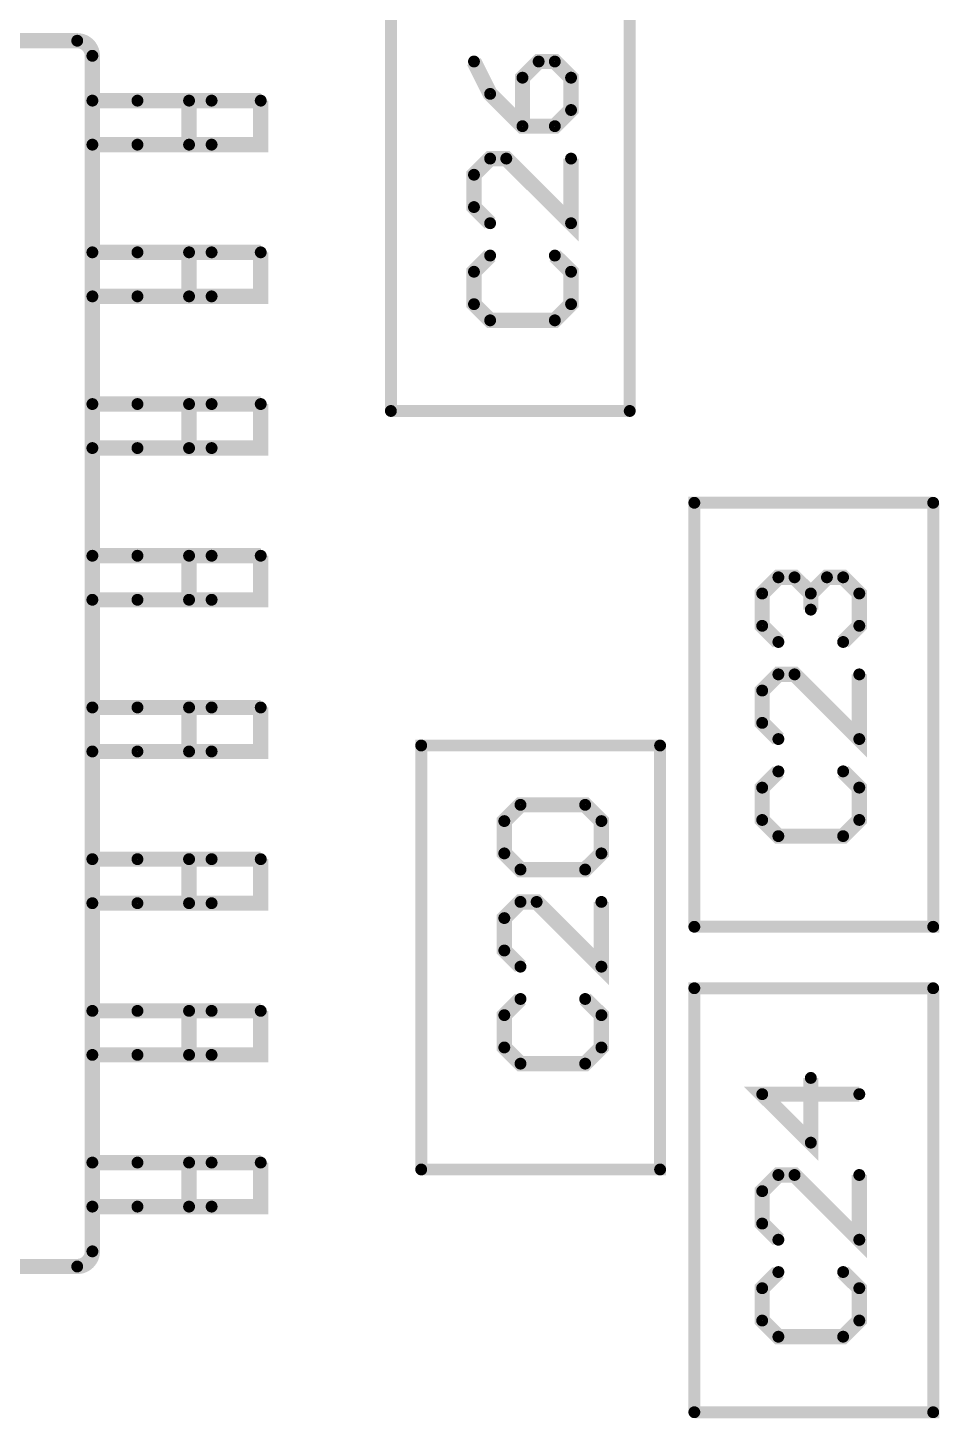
# Model space of a CAD drawing. Extents: x -4.2 to 14.8, y -3.5 to 8.8.
# Drawn here: x 0.007946 to 0.0082463, y 0.0013782 to 0.0018364 of the extents above; entities that cross this region are included whole.
import ezdxf

# ---------------------------------------------------------------- set-up
doc = ezdxf.new("R2010")
doc.units = 0
doc.layers.add('2D_LINE_00', color=1, linetype='CONTINUOUS')

# ---------------------------------------------------------------- blocks, each defined once
blk = doc.blocks.new('SMOOTH_0$000003937')
at = {"const_width": 0.00000197}
blk.add_lwpolyline([(-0.00000097, 0, 1), (0.00000097, 0, 1)], format="xyb", close=True, dxfattribs=at)
blk = doc.blocks.new('DRAWING_1030')
at = {"layer": '2D_LINE_00', "const_width": 0.00000394}
blk.add_lwpolyline([(0, 0), (0.00007871, 0), (0.00007871, 0.00013974)], dxfattribs=at)
at = {"layer": '2D_LINE_00'}
for p in [(0.00007871, 0.00013974), (0, 0), (0.00007871, 0)]:
    blk.add_blockref('SMOOTH_0$000003937', p, dxfattribs=at)
blk = doc.blocks.new('DRAWING_1031')
at = {"layer": '2D_LINE_00', "const_width": 0.00000394}
blk.add_lwpolyline([(0, 0), (0, 0.00013974), (0.00007871, 0.00013974)], dxfattribs=at)
at = {"layer": '2D_LINE_00'}
for p in [(0, 0.00013974), (0.00007871, 0.00013974), (0, 0)]:
    blk.add_blockref('SMOOTH_0$000003937', p, dxfattribs=at)
blk = doc.blocks.new('DRAWING_1037')
at = {"layer": '2D_LINE_00', "const_width": 0.00000394}
blk.add_lwpolyline([(0, 0), (0, 0.00013974)], dxfattribs=at)
at = {"layer": '2D_LINE_00'}
for p in [(0, 0.00013974), (0, 0)]:
    blk.add_blockref('SMOOTH_0$000003937', p, dxfattribs=at)
blk = doc.blocks.new('DRAWING_1038')
at = {"layer": '2D_LINE_00', "const_width": 0.00000394}
blk.add_lwpolyline([(0, 0), (0, 0.00013974)], dxfattribs=at)
at = {"layer": '2D_LINE_00'}
for p in [(0, 0.00013974), (0, 0)]:
    blk.add_blockref('SMOOTH_0$000003937', p, dxfattribs=at)
blk = doc.blocks.new('DRAWING_1039')
at = {"layer": '2D_LINE_00', "const_width": 0.00000394}
blk.add_lwpolyline([(0, 0), (0.00007871, 0)], dxfattribs=at)
at = {"layer": '2D_LINE_00'}
for p in [(0, 0), (0.00007871, 0)]:
    blk.add_blockref('SMOOTH_0$000003937', p, dxfattribs=at)
blk = doc.blocks.new('DRAWING_1044')
at = {"layer": '2D_LINE_00', "const_width": 0.00000394}
blk.add_lwpolyline([(0, 0), (0.00007871, 0), (0.00007871, 0.00013974)], dxfattribs=at)
at = {"layer": '2D_LINE_00'}
for p in [(0.00007871, 0.00013974), (0, 0), (0.00007871, 0)]:
    blk.add_blockref('SMOOTH_0$000003937', p, dxfattribs=at)
blk = doc.blocks.new('DRAWING_1045')
at = {"layer": '2D_LINE_00', "const_width": 0.00000394}
blk.add_lwpolyline([(0, 0), (0, 0.00013974), (0.00007871, 0.00013974)], dxfattribs=at)
at = {"layer": '2D_LINE_00'}
for p in [(0, 0.00013974), (0.00007871, 0.00013974), (0, 0)]:
    blk.add_blockref('SMOOTH_0$000003937', p, dxfattribs=at)
blk = doc.blocks.new('DRAWING_1046')
at = {"layer": '2D_LINE_00', "const_width": 0.00000394}
blk.add_lwpolyline([(0, 0), (0.00007871, 0), (0.00007871, 0.00013974)], dxfattribs=at)
at = {"layer": '2D_LINE_00'}
for p in [(0.00007871, 0.00013974), (0, 0), (0.00007871, 0)]:
    blk.add_blockref('SMOOTH_0$000003937', p, dxfattribs=at)
blk = doc.blocks.new('DRAWING_1047')
at = {"layer": '2D_LINE_00', "const_width": 0.00000394}
blk.add_lwpolyline([(0, 0), (0, 0.00013974), (0.00007871, 0.00013974)], dxfattribs=at)
at = {"layer": '2D_LINE_00'}
for p in [(0, 0.00013974), (0.00007871, 0.00013974), (0, 0)]:
    blk.add_blockref('SMOOTH_0$000003937', p, dxfattribs=at)
blk = doc.blocks.new('DRAWING_1459')
at = {"layer": '2D_LINE_00', "const_width": 0.00000501}
blk.add_lwpolyline([(0, 0, 0.41166), (0.00000499, 0.00000499)], format="xyb", dxfattribs=at)
at = {"layer": '2D_LINE_00'}
for p in [(0.00000499, 0.00000499), (0, 0)]:
    blk.add_blockref('SMOOTH_0$000003937', p, dxfattribs=at)
blk = doc.blocks.new('DRAWING_1464')
at = {"layer": '2D_LINE_00', "const_width": 0.00000501}
blk.add_lwpolyline([(0, 0, 0.41166), (-0.00000499, 0.00000496)], format="xyb", dxfattribs=at)
at = {"layer": '2D_LINE_00'}
for p in [(-0.00000499, 0.00000496), (0, 0)]:
    blk.add_blockref('SMOOTH_0$000003937', p, dxfattribs=at)
blk = doc.blocks.new('DRAWING_2504')
at = {"layer": '2D_LINE_00', "const_width": 0.00000501}
blk.add_lwpolyline([(0, 0), (0.00001619, 0)], dxfattribs=at)
at = {"layer": '2D_LINE_00'}
for p in [(0, 0), (0.00001619, 0)]:
    blk.add_blockref('SMOOTH_0$000003937', p, dxfattribs=at)
blk = doc.blocks.new('DRAWING_2505')
at = {"layer": '2D_LINE_00', "const_width": 0.00000501}
blk.add_lwpolyline([(0, 0), (0, 0.00001451)], dxfattribs=at)
at = {"layer": '2D_LINE_00'}
for p in [(0, 0.00001451), (0, 0)]:
    blk.add_blockref('SMOOTH_0$000003937', p, dxfattribs=at)
blk = doc.blocks.new('DRAWING_2506')
at = {"layer": '2D_LINE_00', "const_width": 0.00000501}
blk.add_lwpolyline([(0, 0), (0.00001701, 0)], dxfattribs=at)
at = {"layer": '2D_LINE_00'}
for p in [(0, 0), (0.00001701, 0)]:
    blk.add_blockref('SMOOTH_0$000003937', p, dxfattribs=at)
blk = doc.blocks.new('DRAWING_2507')
at = {"layer": '2D_LINE_00', "const_width": 0.00000501}
blk.add_lwpolyline([(0, 0), (0.00000743, 0)], dxfattribs=at)
at = {"layer": '2D_LINE_00'}
for p in [(0, 0), (0.00000743, 0)]:
    blk.add_blockref('SMOOTH_0$000003937', p, dxfattribs=at)
blk = doc.blocks.new('DRAWING_2508')
at = {"layer": '2D_LINE_00', "const_width": 0.00000501}
blk.add_lwpolyline([(0, 0), (0, 0.00001451)], dxfattribs=at)
at = {"layer": '2D_LINE_00'}
for p in [(0, 0.00001451), (0, 0)]:
    blk.add_blockref('SMOOTH_0$000003937', p, dxfattribs=at)
blk = doc.blocks.new('DRAWING_2509')
at = {"layer": '2D_LINE_00', "const_width": 0.00000501}
blk.add_lwpolyline([(0, 0), (0.00001486, 0)], dxfattribs=at)
at = {"layer": '2D_LINE_00'}
for p in [(0, 0), (0.00001486, 0)]:
    blk.add_blockref('SMOOTH_0$000003937', p, dxfattribs=at)
blk = doc.blocks.new('DRAWING_2510')
at = {"layer": '2D_LINE_00', "const_width": 0.00000501}
blk.add_lwpolyline([(0, 0), (0.00000743, 0), (0.00002362, 0), (0.00002362, 0.00001451)], dxfattribs=at)
at = {"layer": '2D_LINE_00'}
for p in [(0, 0), (0.00000743, 0)]:
    blk.add_blockref('SMOOTH_0$000003937', p, dxfattribs=at)
blk = doc.blocks.new('DRAWING_2511')
at = {"layer": '2D_LINE_00', "const_width": 0.00000501}
blk.add_lwpolyline([(0, 0), (0.00001486, 0)], dxfattribs=at)
at = {"layer": '2D_LINE_00'}
for p in [(0, 0), (0.00001486, 0)]:
    blk.add_blockref('SMOOTH_0$000003937', p, dxfattribs=at)
blk = doc.blocks.new('DRAWING_2512')
at = {"layer": '2D_LINE_00', "const_width": 0.00000501}
blk.add_lwpolyline([(0, 0), (0.00001701, 0)], dxfattribs=at)
at = {"layer": '2D_LINE_00'}
for p in [(0, 0), (0.00001701, 0)]:
    blk.add_blockref('SMOOTH_0$000003937', p, dxfattribs=at)
blk = doc.blocks.new('DRAWING_2513')
at = {"layer": '2D_LINE_00', "const_width": 0.00000501}
blk.add_lwpolyline([(0, 0), (0.00001619, 0)], dxfattribs=at)
at = {"layer": '2D_LINE_00'}
for p in [(0, 0), (0.00001619, 0)]:
    blk.add_blockref('SMOOTH_0$000003937', p, dxfattribs=at)
blk = doc.blocks.new('DRAWING_2514')
at = {"layer": '2D_LINE_00', "const_width": 0.00000501}
blk.add_lwpolyline([(0, 0), (0, 0.00001451)], dxfattribs=at)
at = {"layer": '2D_LINE_00'}
for p in [(0, 0.00001451), (0, 0)]:
    blk.add_blockref('SMOOTH_0$000003937', p, dxfattribs=at)
blk = doc.blocks.new('DRAWING_2515')
at = {"layer": '2D_LINE_00', "const_width": 0.00000501}
blk.add_lwpolyline([(0, 0), (0.00001701, 0)], dxfattribs=at)
at = {"layer": '2D_LINE_00'}
for p in [(0, 0), (0.00001701, 0)]:
    blk.add_blockref('SMOOTH_0$000003937', p, dxfattribs=at)
blk = doc.blocks.new('DRAWING_2516')
at = {"layer": '2D_LINE_00', "const_width": 0.00000501}
blk.add_lwpolyline([(0, 0), (0.00000743, 0)], dxfattribs=at)
at = {"layer": '2D_LINE_00'}
for p in [(0, 0), (0.00000743, 0)]:
    blk.add_blockref('SMOOTH_0$000003937', p, dxfattribs=at)
blk = doc.blocks.new('DRAWING_2517')
at = {"layer": '2D_LINE_00', "const_width": 0.00000501}
blk.add_lwpolyline([(0, 0), (0, 0.00001451)], dxfattribs=at)
at = {"layer": '2D_LINE_00'}
for p in [(0, 0.00001451), (0, 0)]:
    blk.add_blockref('SMOOTH_0$000003937', p, dxfattribs=at)
blk = doc.blocks.new('DRAWING_2518')
at = {"layer": '2D_LINE_00', "const_width": 0.00000501}
blk.add_lwpolyline([(0, 0), (0.00001486, 0)], dxfattribs=at)
at = {"layer": '2D_LINE_00'}
for p in [(0, 0), (0.00001486, 0)]:
    blk.add_blockref('SMOOTH_0$000003937', p, dxfattribs=at)
blk = doc.blocks.new('DRAWING_2519')
at = {"layer": '2D_LINE_00', "const_width": 0.00000501}
blk.add_lwpolyline([(0, 0), (0.00000743, 0), (0.00002362, 0), (0.00002362, 0.00001451)], dxfattribs=at)
at = {"layer": '2D_LINE_00'}
for p in [(0, 0), (0.00000743, 0)]:
    blk.add_blockref('SMOOTH_0$000003937', p, dxfattribs=at)
blk = doc.blocks.new('DRAWING_2520')
at = {"layer": '2D_LINE_00', "const_width": 0.00000501}
blk.add_lwpolyline([(0, 0), (0.00001486, 0)], dxfattribs=at)
at = {"layer": '2D_LINE_00'}
for p in [(0, 0), (0.00001486, 0)]:
    blk.add_blockref('SMOOTH_0$000003937', p, dxfattribs=at)
blk = doc.blocks.new('DRAWING_2521')
at = {"layer": '2D_LINE_00', "const_width": 0.00000501}
blk.add_lwpolyline([(0, 0), (0.00001701, 0)], dxfattribs=at)
at = {"layer": '2D_LINE_00'}
for p in [(0, 0), (0.00001701, 0)]:
    blk.add_blockref('SMOOTH_0$000003937', p, dxfattribs=at)
blk = doc.blocks.new('DRAWING_2522')
at = {"layer": '2D_LINE_00', "const_width": 0.00000501}
blk.add_lwpolyline([(0, 0), (0.00001619, 0)], dxfattribs=at)
at = {"layer": '2D_LINE_00'}
for p in [(0, 0), (0.00001619, 0)]:
    blk.add_blockref('SMOOTH_0$000003937', p, dxfattribs=at)
blk = doc.blocks.new('DRAWING_2523')
at = {"layer": '2D_LINE_00', "const_width": 0.00000501}
blk.add_lwpolyline([(0, 0), (0, 0.00001451)], dxfattribs=at)
at = {"layer": '2D_LINE_00'}
for p in [(0, 0.00001451), (0, 0)]:
    blk.add_blockref('SMOOTH_0$000003937', p, dxfattribs=at)
blk = doc.blocks.new('DRAWING_2524')
at = {"layer": '2D_LINE_00', "const_width": 0.00000501}
blk.add_lwpolyline([(0, 0), (0.00001701, 0)], dxfattribs=at)
at = {"layer": '2D_LINE_00'}
for p in [(0, 0), (0.00001701, 0)]:
    blk.add_blockref('SMOOTH_0$000003937', p, dxfattribs=at)
blk = doc.blocks.new('DRAWING_2525')
at = {"layer": '2D_LINE_00', "const_width": 0.00000501}
blk.add_lwpolyline([(0, 0), (0.00000743, 0)], dxfattribs=at)
at = {"layer": '2D_LINE_00'}
for p in [(0, 0), (0.00000743, 0)]:
    blk.add_blockref('SMOOTH_0$000003937', p, dxfattribs=at)
blk = doc.blocks.new('DRAWING_2526')
at = {"layer": '2D_LINE_00', "const_width": 0.00000501}
blk.add_lwpolyline([(0, 0), (0, 0.00001451)], dxfattribs=at)
at = {"layer": '2D_LINE_00'}
for p in [(0, 0.00001451), (0, 0)]:
    blk.add_blockref('SMOOTH_0$000003937', p, dxfattribs=at)
blk = doc.blocks.new('DRAWING_2527')
at = {"layer": '2D_LINE_00', "const_width": 0.00000501}
blk.add_lwpolyline([(0, 0), (0.00001486, 0)], dxfattribs=at)
at = {"layer": '2D_LINE_00'}
for p in [(0, 0), (0.00001486, 0)]:
    blk.add_blockref('SMOOTH_0$000003937', p, dxfattribs=at)
blk = doc.blocks.new('DRAWING_2528')
at = {"layer": '2D_LINE_00', "const_width": 0.00000501}
blk.add_lwpolyline([(0, 0), (0.00000743, 0), (0.00002362, 0), (0.00002362, 0.00001451)], dxfattribs=at)
at = {"layer": '2D_LINE_00'}
for p in [(0, 0), (0.00000743, 0)]:
    blk.add_blockref('SMOOTH_0$000003937', p, dxfattribs=at)
blk = doc.blocks.new('DRAWING_2529')
at = {"layer": '2D_LINE_00', "const_width": 0.00000501}
blk.add_lwpolyline([(0, 0), (0.00001486, 0)], dxfattribs=at)
at = {"layer": '2D_LINE_00'}
for p in [(0, 0), (0.00001486, 0)]:
    blk.add_blockref('SMOOTH_0$000003937', p, dxfattribs=at)
blk = doc.blocks.new('DRAWING_2530')
at = {"layer": '2D_LINE_00', "const_width": 0.00000501}
blk.add_lwpolyline([(0, 0), (0.00001701, 0)], dxfattribs=at)
at = {"layer": '2D_LINE_00'}
for p in [(0, 0), (0.00001701, 0)]:
    blk.add_blockref('SMOOTH_0$000003937', p, dxfattribs=at)
blk = doc.blocks.new('DRAWING_2531')
at = {"layer": '2D_LINE_00', "const_width": 0.00000501}
blk.add_lwpolyline([(0, 0), (0.00001619, 0)], dxfattribs=at)
at = {"layer": '2D_LINE_00'}
for p in [(0, 0), (0.00001619, 0)]:
    blk.add_blockref('SMOOTH_0$000003937', p, dxfattribs=at)
blk = doc.blocks.new('DRAWING_2532')
at = {"layer": '2D_LINE_00', "const_width": 0.00000501}
blk.add_lwpolyline([(0, 0), (0, 0.00001451)], dxfattribs=at)
at = {"layer": '2D_LINE_00'}
for p in [(0, 0.00001451), (0, 0)]:
    blk.add_blockref('SMOOTH_0$000003937', p, dxfattribs=at)
blk = doc.blocks.new('DRAWING_2533')
at = {"layer": '2D_LINE_00', "const_width": 0.00000501}
blk.add_lwpolyline([(0, 0), (0.00001701, 0)], dxfattribs=at)
at = {"layer": '2D_LINE_00'}
for p in [(0, 0), (0.00001701, 0)]:
    blk.add_blockref('SMOOTH_0$000003937', p, dxfattribs=at)
blk = doc.blocks.new('DRAWING_2534')
at = {"layer": '2D_LINE_00', "const_width": 0.00000501}
blk.add_lwpolyline([(0, 0), (0.00000743, 0)], dxfattribs=at)
at = {"layer": '2D_LINE_00'}
for p in [(0, 0), (0.00000743, 0)]:
    blk.add_blockref('SMOOTH_0$000003937', p, dxfattribs=at)
blk = doc.blocks.new('DRAWING_2535')
at = {"layer": '2D_LINE_00', "const_width": 0.00000501}
blk.add_lwpolyline([(0, 0), (0, 0.00001451)], dxfattribs=at)
at = {"layer": '2D_LINE_00'}
for p in [(0, 0.00001451), (0, 0)]:
    blk.add_blockref('SMOOTH_0$000003937', p, dxfattribs=at)
blk = doc.blocks.new('DRAWING_2536')
at = {"layer": '2D_LINE_00', "const_width": 0.00000501}
blk.add_lwpolyline([(0, 0), (0.00001486, 0)], dxfattribs=at)
at = {"layer": '2D_LINE_00'}
for p in [(0, 0), (0.00001486, 0)]:
    blk.add_blockref('SMOOTH_0$000003937', p, dxfattribs=at)
blk = doc.blocks.new('DRAWING_2537')
at = {"layer": '2D_LINE_00', "const_width": 0.00000501}
blk.add_lwpolyline([(0, 0), (0.00000743, 0), (0.00002362, 0), (0.00002362, 0.00001451)], dxfattribs=at)
at = {"layer": '2D_LINE_00'}
for p in [(0, 0), (0.00000743, 0)]:
    blk.add_blockref('SMOOTH_0$000003937', p, dxfattribs=at)
blk = doc.blocks.new('DRAWING_2538')
at = {"layer": '2D_LINE_00', "const_width": 0.00000501}
blk.add_lwpolyline([(0, 0), (0.00001486, 0)], dxfattribs=at)
at = {"layer": '2D_LINE_00'}
for p in [(0, 0), (0.00001486, 0)]:
    blk.add_blockref('SMOOTH_0$000003937', p, dxfattribs=at)
blk = doc.blocks.new('DRAWING_2539')
at = {"layer": '2D_LINE_00', "const_width": 0.00000501}
blk.add_lwpolyline([(0, 0), (0.00001701, 0)], dxfattribs=at)
at = {"layer": '2D_LINE_00'}
for p in [(0, 0), (0.00001701, 0)]:
    blk.add_blockref('SMOOTH_0$000003937', p, dxfattribs=at)
blk = doc.blocks.new('DRAWING_2540')
at = {"layer": '2D_LINE_00', "const_width": 0.00000501}
blk.add_lwpolyline([(0, 0), (0.00001619, 0)], dxfattribs=at)
at = {"layer": '2D_LINE_00'}
for p in [(0, 0), (0.00001619, 0)]:
    blk.add_blockref('SMOOTH_0$000003937', p, dxfattribs=at)
blk = doc.blocks.new('DRAWING_2541')
at = {"layer": '2D_LINE_00', "const_width": 0.00000501}
blk.add_lwpolyline([(0, 0), (0, 0.00001451)], dxfattribs=at)
at = {"layer": '2D_LINE_00'}
for p in [(0, 0.00001451), (0, 0)]:
    blk.add_blockref('SMOOTH_0$000003937', p, dxfattribs=at)
blk = doc.blocks.new('DRAWING_2542')
at = {"layer": '2D_LINE_00', "const_width": 0.00000501}
blk.add_lwpolyline([(0, 0), (0.00001701, 0)], dxfattribs=at)
at = {"layer": '2D_LINE_00'}
for p in [(0, 0), (0.00001701, 0)]:
    blk.add_blockref('SMOOTH_0$000003937', p, dxfattribs=at)
blk = doc.blocks.new('DRAWING_2543')
at = {"layer": '2D_LINE_00', "const_width": 0.00000501}
blk.add_lwpolyline([(0, 0), (0.00000743, 0)], dxfattribs=at)
at = {"layer": '2D_LINE_00'}
for p in [(0, 0), (0.00000743, 0)]:
    blk.add_blockref('SMOOTH_0$000003937', p, dxfattribs=at)
blk = doc.blocks.new('DRAWING_2544')
at = {"layer": '2D_LINE_00', "const_width": 0.00000501}
blk.add_lwpolyline([(0, 0), (0, 0.00001451)], dxfattribs=at)
at = {"layer": '2D_LINE_00'}
for p in [(0, 0.00001451), (0, 0)]:
    blk.add_blockref('SMOOTH_0$000003937', p, dxfattribs=at)
blk = doc.blocks.new('DRAWING_2545')
at = {"layer": '2D_LINE_00', "const_width": 0.00000501}
blk.add_lwpolyline([(0, 0), (0.00001486, 0)], dxfattribs=at)
at = {"layer": '2D_LINE_00'}
for p in [(0, 0), (0.00001486, 0)]:
    blk.add_blockref('SMOOTH_0$000003937', p, dxfattribs=at)
blk = doc.blocks.new('DRAWING_2546')
at = {"layer": '2D_LINE_00', "const_width": 0.00000501}
blk.add_lwpolyline([(0, 0), (0.00000743, 0), (0.00002362, 0), (0.00002362, 0.00001451)], dxfattribs=at)
at = {"layer": '2D_LINE_00'}
for p in [(0, 0), (0.00000743, 0)]:
    blk.add_blockref('SMOOTH_0$000003937', p, dxfattribs=at)
blk = doc.blocks.new('DRAWING_2547')
at = {"layer": '2D_LINE_00', "const_width": 0.00000501}
blk.add_lwpolyline([(0, 0), (0.00001486, 0)], dxfattribs=at)
at = {"layer": '2D_LINE_00'}
for p in [(0, 0), (0.00001486, 0)]:
    blk.add_blockref('SMOOTH_0$000003937', p, dxfattribs=at)
blk = doc.blocks.new('DRAWING_2548')
at = {"layer": '2D_LINE_00', "const_width": 0.00000501}
blk.add_lwpolyline([(0, 0), (0.00001701, 0)], dxfattribs=at)
at = {"layer": '2D_LINE_00'}
for p in [(0, 0), (0.00001701, 0)]:
    blk.add_blockref('SMOOTH_0$000003937', p, dxfattribs=at)
blk = doc.blocks.new('DRAWING_2549')
at = {"layer": '2D_LINE_00', "const_width": 0.00000501}
blk.add_lwpolyline([(0, 0), (0.00001619, 0)], dxfattribs=at)
at = {"layer": '2D_LINE_00'}
for p in [(0, 0), (0.00001619, 0)]:
    blk.add_blockref('SMOOTH_0$000003937', p, dxfattribs=at)
blk = doc.blocks.new('DRAWING_2550')
at = {"layer": '2D_LINE_00', "const_width": 0.00000501}
blk.add_lwpolyline([(0, 0), (0, 0.00001451)], dxfattribs=at)
at = {"layer": '2D_LINE_00'}
for p in [(0, 0.00001451), (0, 0)]:
    blk.add_blockref('SMOOTH_0$000003937', p, dxfattribs=at)
blk = doc.blocks.new('DRAWING_2551')
at = {"layer": '2D_LINE_00', "const_width": 0.00000501}
blk.add_lwpolyline([(0, 0), (0.00001701, 0)], dxfattribs=at)
at = {"layer": '2D_LINE_00'}
for p in [(0, 0), (0.00001701, 0)]:
    blk.add_blockref('SMOOTH_0$000003937', p, dxfattribs=at)
blk = doc.blocks.new('DRAWING_2552')
at = {"layer": '2D_LINE_00', "const_width": 0.00000501}
blk.add_lwpolyline([(0, 0), (0.00000743, 0)], dxfattribs=at)
at = {"layer": '2D_LINE_00'}
for p in [(0, 0), (0.00000743, 0)]:
    blk.add_blockref('SMOOTH_0$000003937', p, dxfattribs=at)
blk = doc.blocks.new('DRAWING_2553')
at = {"layer": '2D_LINE_00', "const_width": 0.00000501}
blk.add_lwpolyline([(0, 0), (0, 0.00001451)], dxfattribs=at)
at = {"layer": '2D_LINE_00'}
for p in [(0, 0.00001451), (0, 0)]:
    blk.add_blockref('SMOOTH_0$000003937', p, dxfattribs=at)
blk = doc.blocks.new('DRAWING_2554')
at = {"layer": '2D_LINE_00', "const_width": 0.00000501}
blk.add_lwpolyline([(0, 0), (0.00001486, 0)], dxfattribs=at)
at = {"layer": '2D_LINE_00'}
for p in [(0, 0), (0.00001486, 0)]:
    blk.add_blockref('SMOOTH_0$000003937', p, dxfattribs=at)
blk = doc.blocks.new('DRAWING_2555')
at = {"layer": '2D_LINE_00', "const_width": 0.00000501}
blk.add_lwpolyline([(0, 0), (0.00000743, 0), (0.00002362, 0), (0.00002362, 0.00001451)], dxfattribs=at)
at = {"layer": '2D_LINE_00'}
for p in [(0, 0), (0.00000743, 0)]:
    blk.add_blockref('SMOOTH_0$000003937', p, dxfattribs=at)
blk = doc.blocks.new('DRAWING_2556')
at = {"layer": '2D_LINE_00', "const_width": 0.00000501}
blk.add_lwpolyline([(0, 0), (0.00001486, 0)], dxfattribs=at)
at = {"layer": '2D_LINE_00'}
for p in [(0, 0), (0.00001486, 0)]:
    blk.add_blockref('SMOOTH_0$000003937', p, dxfattribs=at)
blk = doc.blocks.new('DRAWING_2557')
at = {"layer": '2D_LINE_00', "const_width": 0.00000501}
blk.add_lwpolyline([(0, 0), (0.00001701, 0)], dxfattribs=at)
at = {"layer": '2D_LINE_00'}
for p in [(0, 0), (0.00001701, 0)]:
    blk.add_blockref('SMOOTH_0$000003937', p, dxfattribs=at)
blk = doc.blocks.new('DRAWING_2558')
at = {"layer": '2D_LINE_00', "const_width": 0.00000501}
blk.add_lwpolyline([(0, 0), (0.00001619, 0)], dxfattribs=at)
at = {"layer": '2D_LINE_00'}
for p in [(0, 0), (0.00001619, 0)]:
    blk.add_blockref('SMOOTH_0$000003937', p, dxfattribs=at)
blk = doc.blocks.new('DRAWING_2559')
at = {"layer": '2D_LINE_00', "const_width": 0.00000501}
blk.add_lwpolyline([(0, 0), (0, 0.00001451)], dxfattribs=at)
at = {"layer": '2D_LINE_00'}
for p in [(0, 0.00001451), (0, 0)]:
    blk.add_blockref('SMOOTH_0$000003937', p, dxfattribs=at)
blk = doc.blocks.new('DRAWING_2560')
at = {"layer": '2D_LINE_00', "const_width": 0.00000501}
blk.add_lwpolyline([(0, 0), (0.00001701, 0)], dxfattribs=at)
at = {"layer": '2D_LINE_00'}
for p in [(0, 0), (0.00001701, 0)]:
    blk.add_blockref('SMOOTH_0$000003937', p, dxfattribs=at)
blk = doc.blocks.new('DRAWING_2561')
at = {"layer": '2D_LINE_00', "const_width": 0.00000501}
blk.add_lwpolyline([(0, 0), (0.00000743, 0)], dxfattribs=at)
at = {"layer": '2D_LINE_00'}
for p in [(0, 0), (0.00000743, 0)]:
    blk.add_blockref('SMOOTH_0$000003937', p, dxfattribs=at)
blk = doc.blocks.new('DRAWING_2562')
at = {"layer": '2D_LINE_00', "const_width": 0.00000501}
blk.add_lwpolyline([(0, 0), (0, 0.00001451)], dxfattribs=at)
at = {"layer": '2D_LINE_00'}
for p in [(0, 0.00001451), (0, 0)]:
    blk.add_blockref('SMOOTH_0$000003937', p, dxfattribs=at)
blk = doc.blocks.new('DRAWING_2563')
at = {"layer": '2D_LINE_00', "const_width": 0.00000501}
blk.add_lwpolyline([(0, 0), (0.00001486, 0)], dxfattribs=at)
at = {"layer": '2D_LINE_00'}
for p in [(0, 0), (0.00001486, 0)]:
    blk.add_blockref('SMOOTH_0$000003937', p, dxfattribs=at)
blk = doc.blocks.new('DRAWING_2564')
at = {"layer": '2D_LINE_00', "const_width": 0.00000501}
blk.add_lwpolyline([(0, 0), (0.00000743, 0), (0.00002362, 0), (0.00002362, 0.00001451)], dxfattribs=at)
at = {"layer": '2D_LINE_00'}
for p in [(0, 0), (0.00000743, 0)]:
    blk.add_blockref('SMOOTH_0$000003937', p, dxfattribs=at)
blk = doc.blocks.new('DRAWING_2565')
at = {"layer": '2D_LINE_00', "const_width": 0.00000501}
blk.add_lwpolyline([(0, 0), (0.00001486, 0)], dxfattribs=at)
at = {"layer": '2D_LINE_00'}
for p in [(0, 0), (0.00001486, 0)]:
    blk.add_blockref('SMOOTH_0$000003937', p, dxfattribs=at)
blk = doc.blocks.new('DRAWING_2566')
at = {"layer": '2D_LINE_00', "const_width": 0.00000501}
blk.add_lwpolyline([(0, 0), (0.00001701, 0)], dxfattribs=at)
at = {"layer": '2D_LINE_00'}
for p in [(0, 0), (0.00001701, 0)]:
    blk.add_blockref('SMOOTH_0$000003937', p, dxfattribs=at)
blk = doc.blocks.new('DRAWING_2567')
at = {"layer": '2D_LINE_00', "const_width": 0.00000501}
blk.add_lwpolyline([(0, 0), (0.00001619, 0)], dxfattribs=at)
at = {"layer": '2D_LINE_00'}
for p in [(0, 0), (0.00001619, 0)]:
    blk.add_blockref('SMOOTH_0$000003937', p, dxfattribs=at)
blk = doc.blocks.new('DRAWING_2568')
at = {"layer": '2D_LINE_00', "const_width": 0.00000501}
blk.add_lwpolyline([(0, 0), (0, 0.00001451)], dxfattribs=at)
at = {"layer": '2D_LINE_00'}
for p in [(0, 0.00001451), (0, 0)]:
    blk.add_blockref('SMOOTH_0$000003937', p, dxfattribs=at)
blk = doc.blocks.new('DRAWING_2569')
at = {"layer": '2D_LINE_00', "const_width": 0.00000501}
blk.add_lwpolyline([(0, 0), (0.00001701, 0)], dxfattribs=at)
at = {"layer": '2D_LINE_00'}
for p in [(0, 0), (0.00001701, 0)]:
    blk.add_blockref('SMOOTH_0$000003937', p, dxfattribs=at)
blk = doc.blocks.new('DRAWING_2570')
at = {"layer": '2D_LINE_00', "const_width": 0.00000501}
blk.add_lwpolyline([(0, 0), (0.00000743, 0)], dxfattribs=at)
at = {"layer": '2D_LINE_00'}
for p in [(0, 0), (0.00000743, 0)]:
    blk.add_blockref('SMOOTH_0$000003937', p, dxfattribs=at)
blk = doc.blocks.new('DRAWING_2571')
at = {"layer": '2D_LINE_00', "const_width": 0.00000501}
blk.add_lwpolyline([(0, 0), (0, 0.00001451)], dxfattribs=at)
at = {"layer": '2D_LINE_00'}
for p in [(0, 0.00001451), (0, 0)]:
    blk.add_blockref('SMOOTH_0$000003937', p, dxfattribs=at)
blk = doc.blocks.new('DRAWING_2572')
at = {"layer": '2D_LINE_00', "const_width": 0.00000501}
blk.add_lwpolyline([(0, 0), (0.00001486, 0)], dxfattribs=at)
at = {"layer": '2D_LINE_00'}
for p in [(0, 0), (0.00001486, 0)]:
    blk.add_blockref('SMOOTH_0$000003937', p, dxfattribs=at)
blk = doc.blocks.new('DRAWING_2573')
at = {"layer": '2D_LINE_00', "const_width": 0.00000501}
blk.add_lwpolyline([(0, 0), (0.00000743, 0), (0.00002362, 0), (0.00002362, 0.00001451)], dxfattribs=at)
at = {"layer": '2D_LINE_00'}
for p in [(0, 0), (0.00000743, 0)]:
    blk.add_blockref('SMOOTH_0$000003937', p, dxfattribs=at)
blk = doc.blocks.new('DRAWING_2574')
at = {"layer": '2D_LINE_00', "const_width": 0.00000501}
blk.add_lwpolyline([(0, 0), (0.00001486, 0)], dxfattribs=at)
at = {"layer": '2D_LINE_00'}
for p in [(0, 0), (0.00001486, 0)]:
    blk.add_blockref('SMOOTH_0$000003937', p, dxfattribs=at)
blk = doc.blocks.new('DRAWING_2575')
at = {"layer": '2D_LINE_00', "const_width": 0.00000501}
blk.add_lwpolyline([(0, 0), (0.00001701, 0)], dxfattribs=at)
at = {"layer": '2D_LINE_00'}
for p in [(0, 0), (0.00001701, 0)]:
    blk.add_blockref('SMOOTH_0$000003937', p, dxfattribs=at)
blk = doc.blocks.new('DRAWING_2578')
at = {"layer": '2D_LINE_00', "const_width": 0.00000501}
blk.add_lwpolyline([(0, 0), (0.00028404, 0)], dxfattribs=at)
at = {"layer": '2D_LINE_00'}
for p in [(0, 0), (0.00028404, 0)]:
    blk.add_blockref('SMOOTH_0$000003937', p, dxfattribs=at)
blk = doc.blocks.new('DRAWING_2579')
at = {"layer": '2D_LINE_00', "const_width": 0.00000501}
blk.add_lwpolyline([(0, 0), (0.00028404, 0)], dxfattribs=at)
at = {"layer": '2D_LINE_00'}
for p in [(0, 0), (0.00028404, 0)]:
    blk.add_blockref('SMOOTH_0$000003937', p, dxfattribs=at)
blk = doc.blocks.new('DRAWING_2581')
at = {"layer": '2D_LINE_00', "const_width": 0.00000501}
blk.add_lwpolyline([(0, 0), (0, 0.00039404)], dxfattribs=at)
at = {"layer": '2D_LINE_00'}
for p in [(0, 0.00039404), (0, 0)]:
    blk.add_blockref('SMOOTH_0$000003937', p, dxfattribs=at)
blk = doc.blocks.new('DRAWING_2704')
at = {"layer": '2D_LINE_00', "const_width": 0.00000501}
blk.add_lwpolyline([(0, 0), (-0.00000533, -0.00000533), (-0.00000533, -0.00001598), (0, -0.00002131), (0.00002134, -0.00002131), (0.00002667, -0.00001598), (0.00002667, -0.00000533), (0.00002134, 0)], dxfattribs=at)
at = {"layer": '2D_LINE_00'}
for p in [(0, 0), (0.00002134, 0), (-0.00000533, -0.00000533), (0.00002667, -0.00000533), (-0.00000533, -0.00001598), (0.00002667, -0.00001598), (0, -0.00002131), (0.00002134, -0.00002131)]:
    blk.add_blockref('SMOOTH_0$000003937', p, dxfattribs=at)
blk = doc.blocks.new('DRAWING_2705')
at = {"layer": '2D_LINE_00', "const_width": 0.00000501}
blk.add_lwpolyline([(0, 0), (0, -0.00002134), (-0.00002134, 0), (-0.00002667, 0), (-0.00003199, -0.00000533), (-0.00003199, -0.00001601), (-0.00002667, -0.00002134)], dxfattribs=at)
at = {"layer": '2D_LINE_00'}
for p in [(-0.00002667, 0), (-0.00002134, 0), (0, 0), (-0.00003199, -0.00000533), (-0.00003199, -0.00001601), (-0.00002667, -0.00002134), (0, -0.00002134)]:
    blk.add_blockref('SMOOTH_0$000003937', p, dxfattribs=at)
blk = doc.blocks.new('DRAWING_2706')
at = {"layer": '2D_LINE_00', "const_width": 0.00000501}
blk.add_lwpolyline([(0, 0), (-0.00003199, 0), (-0.00001598, -0.00001598), (-0.00001598, 0.00000535)], dxfattribs=at)
at = {"layer": '2D_LINE_00'}
for p in [(-0.00001598, 0.00000535), (-0.00003199, 0), (0, 0), (-0.00001598, -0.00001598)]:
    blk.add_blockref('SMOOTH_0$000003937', p, dxfattribs=at)
blk = doc.blocks.new('DRAWING_2710')
at = {"layer": '2D_LINE_00', "const_width": 0.00000501}
blk.add_lwpolyline([(0, 0), (-0.00000533, -0.00000533), (-0.00000533, -0.00001601), (0, -0.00002134), (0.00002131, -0.00002134), (0.00002667, -0.00001601), (0.00002667, -0.00000533), (0.00002131, 0)], dxfattribs=at)
at = {"layer": '2D_LINE_00'}
for p in [(0, 0), (0.00002131, 0), (-0.00000533, -0.00000533), (0.00002667, -0.00000533), (-0.00000533, -0.00001601), (0.00002667, -0.00001601), (0, -0.00002134), (0.00002131, -0.00002134)]:
    blk.add_blockref('SMOOTH_0$000003937', p, dxfattribs=at)
blk = doc.blocks.new('DRAWING_2711')
at = {"layer": '2D_LINE_00', "const_width": 0.00000501}
blk.add_lwpolyline([(0, 0), (0, -0.00002131), (-0.00002134, 0), (-0.00002667, 0), (-0.00003199, -0.00000533), (-0.00003199, -0.00001598), (-0.00002667, -0.00002131)], dxfattribs=at)
at = {"layer": '2D_LINE_00'}
for p in [(-0.00002667, 0), (-0.00002134, 0), (0, 0), (-0.00003199, -0.00000533), (-0.00003199, -0.00001598), (-0.00002667, -0.00002131), (0, -0.00002131)]:
    blk.add_blockref('SMOOTH_0$000003937', p, dxfattribs=at)
blk = doc.blocks.new('DRAWING_2712')
at = {"layer": '2D_LINE_00', "const_width": 0.00000501}
blk.add_lwpolyline([(0, 0), (0.00000533, -0.00001066), (0.00001598, -0.00002131), (0.00002664, -0.00002131), (0.00003199, -0.00001598), (0.00003199, -0.00000533), (0.00002664, 0), (0.00002131, 0), (0.00001598, -0.00000533), (0.00001598, -0.00002131)], dxfattribs=at)
at = {"layer": '2D_LINE_00'}
for p in [(0, 0), (0.00002131, 0), (0.00002664, 0), (0.00001598, -0.00000533), (0.00003199, -0.00000533), (0.00000533, -0.00001066), (0.00003199, -0.00001598), (0.00001598, -0.00002131), (0.00001598, -0.00002131), (0.00002664, -0.00002131)]:
    blk.add_blockref('SMOOTH_0$000003937', p, dxfattribs=at)
blk = doc.blocks.new('DRAWING_2717')
at = {"layer": '2D_LINE_00', "const_width": 0.00000501}
blk.add_lwpolyline([(0, 0), (-0.00000533, -0.00000535), (-0.00000533, -0.00001601), (0, -0.00002134), (0.00002134, -0.00002134), (0.00002667, -0.00001601), (0.00002667, -0.00000535), (0.00002134, 0)], dxfattribs=at)
at = {"layer": '2D_LINE_00'}
for p in [(0, 0), (0.00002134, 0), (-0.00000533, -0.00000535), (0.00002667, -0.00000535), (-0.00000533, -0.00001601), (0.00002667, -0.00001601), (0, -0.00002134), (0.00002134, -0.00002134)]:
    blk.add_blockref('SMOOTH_0$000003937', p, dxfattribs=at)
blk = doc.blocks.new('DRAWING_2718')
at = {"layer": '2D_LINE_00', "const_width": 0.00000501}
blk.add_lwpolyline([(0, 0), (0, -0.00002131), (-0.00002134, 0), (-0.00002667, 0), (-0.00003199, -0.00000533), (-0.00003199, -0.00001598), (-0.00002667, -0.00002131)], dxfattribs=at)
at = {"layer": '2D_LINE_00'}
for p in [(-0.00002667, 0), (-0.00002134, 0), (0, 0), (-0.00003199, -0.00000533), (-0.00003199, -0.00001598), (-0.00002667, -0.00002131), (0, -0.00002131)]:
    blk.add_blockref('SMOOTH_0$000003937', p, dxfattribs=at)
blk = doc.blocks.new('DRAWING_2719')
at = {"layer": '2D_LINE_00', "const_width": 0.00000501}
blk.add_lwpolyline([(0, 0), (-0.00000533, 0.00000533), (-0.00000533, 0.00001598), (0, 0.00002131), (0.00000533, 0.00002131), (0.00001068, 0.00001598), (0.00001068, 0.00001066), (0.00001068, 0.00001598), (0.00001601, 0.00002131), (0.00002134, 0.00002131), (0.00002667, 0.00001598), (0.00002667, 0.00000533), (0.00002134, 0)], dxfattribs=at)
at = {"layer": '2D_LINE_00'}
for p in [(0, 0.00002131), (0.00000533, 0.00002131), (0.00001601, 0.00002131), (0.00002134, 0.00002131), (-0.00000533, 0.00001598), (0.00001068, 0.00001598), (0.00001068, 0.00001598), (0.00002667, 0.00001598), (0.00001068, 0.00001066), (-0.00000533, 0.00000533), (0.00002667, 0.00000533), (0, 0), (0.00002134, 0)]:
    blk.add_blockref('SMOOTH_0$000003937', p, dxfattribs=at)
blk = doc.blocks.new('DRAWING_2720')
at = {"layer": '2D_LINE_00', "const_width": 0.00000501}
blk.add_lwpolyline([(0, 0), (-0.00000533, -0.00000533), (-0.00000533, -0.00001598), (0, -0.00002131), (0.00002131, -0.00002131), (0.00002667, -0.00001598), (0.00002667, -0.00000533), (0.00002131, 0)], dxfattribs=at)
at = {"layer": '2D_LINE_00'}
for p in [(0, 0), (0.00002131, 0), (-0.00000533, -0.00000533), (0.00002667, -0.00000533), (-0.00000533, -0.00001598), (0.00002667, -0.00001598), (0, -0.00002131), (0.00002131, -0.00002131)]:
    blk.add_blockref('SMOOTH_0$000003937', p, dxfattribs=at)
blk = doc.blocks.new('DRAWING_2721')
at = {"layer": '2D_LINE_00', "const_width": 0.00000501}
blk.add_lwpolyline([(0, 0), (0, -0.00002134), (-0.00002134, 0), (-0.00002667, 0), (-0.00003199, -0.00000533), (-0.00003199, -0.00001601), (-0.00002667, -0.00002134)], dxfattribs=at)
at = {"layer": '2D_LINE_00'}
for p in [(-0.00002667, 0), (-0.00002134, 0), (0, 0), (-0.00003199, -0.00000533), (-0.00003199, -0.00001601), (-0.00002667, -0.00002134), (0, -0.00002134)]:
    blk.add_blockref('SMOOTH_0$000003937', p, dxfattribs=at)
blk = doc.blocks.new('DRAWING_2722')
at = {"layer": '2D_LINE_00', "const_width": 0.00000501}
blk.add_lwpolyline([(0, 0), (-0.00000533, 0.00000533), (-0.00000533, 0.00001598), (0, 0.00002134), (0.00002131, 0.00002134), (0.00002667, 0.00001598), (0.00002667, 0.00000533), (0.00002131, 0), (0, 0)], dxfattribs=at)
at = {"layer": '2D_LINE_00'}
for p in [(0, 0.00002134), (0.00002131, 0.00002134), (-0.00000533, 0.00001598), (0.00002667, 0.00001598), (-0.00000533, 0.00000533), (0.00002667, 0.00000533), (0, 0), (0, 0), (0.00002131, 0)]:
    blk.add_blockref('SMOOTH_0$000003937', p, dxfattribs=at)

msp = doc.modelspace()

# ---------------------------------------------------------------- block references
for name, p in [('DRAWING_1037', (0.00806564, 0.00171013)), ('DRAWING_1038', (0.00814436, 0.00171013)), ('DRAWING_2579', (0.00767824, 0.00183215)), ('DRAWING_1464', (0.00796727, 0.00182719)), ('DRAWING_2581', (0.00796727, 0.00143315)), ('DRAWING_2712', (0.00809302, 0.0018253)), ('DRAWING_2568', (0.00796727, 0.0017979)), ('DRAWING_2572', (0.00796727, 0.00181241)), ('DRAWING_2575', (0.00798213, 0.00181241)), ('DRAWING_2570', (0.00799913, 0.00181241)), ('DRAWING_2571', (0.00799913, 0.0017979)), ('DRAWING_2573', (0.00799913, 0.0017979)), ('DRAWING_2567', (0.00800656, 0.00181241)), ('DRAWING_2574', (0.00796727, 0.0017979)), ('DRAWING_2569', (0.00798213, 0.0017979)), ('DRAWING_2711', (0.00812501, 0.00179331)), ('DRAWING_2559', (0.00796727, 0.0017479)), ('DRAWING_2563', (0.00796727, 0.00176241)), ('DRAWING_2566', (0.00798213, 0.00176241)), ('DRAWING_2561', (0.00799913, 0.00176241)), ('DRAWING_2562', (0.00799913, 0.0017479)), ('DRAWING_2564', (0.00799913, 0.0017479)), ('DRAWING_2558', (0.00800656, 0.00176241)), ('DRAWING_2710', (0.00809835, 0.00176134)), ('DRAWING_2565', (0.00796727, 0.0017479)), ('DRAWING_2560', (0.00798213, 0.0017479)), ('DRAWING_2550', (0.00796727, 0.0016979)), ('DRAWING_2554', (0.00796727, 0.00171241)), ('DRAWING_2557', (0.00798213, 0.00171241)), ('DRAWING_2552', (0.00799913, 0.00171241)), ('DRAWING_2553', (0.00799913, 0.0016979)), ('DRAWING_2555', (0.00799913, 0.0016979)), ('DRAWING_2549', (0.00800656, 0.00171241)), ('DRAWING_1039', (0.00806564, 0.00171013)), ('DRAWING_2556', (0.00796727, 0.0016979)), ('DRAWING_2551', (0.00798213, 0.0016979)), ('DRAWING_1044', (0.00816564, 0.00154013)), ('DRAWING_1045', (0.00816564, 0.00154013)), ('DRAWING_2541', (0.00796727, 0.0016479)), ('DRAWING_2545', (0.00796727, 0.00166241)), ('DRAWING_2548', (0.00798213, 0.00166241)), ('DRAWING_2543', (0.00799913, 0.00166241)), ('DRAWING_2544', (0.00799913, 0.0016479)), ('DRAWING_2546', (0.00799913, 0.0016479)), ('DRAWING_2540', (0.00800656, 0.00166241)), ('DRAWING_2719', (0.00819333, 0.00163399)), ('DRAWING_2547', (0.00796727, 0.0016479)), ('DRAWING_2542', (0.00798213, 0.0016479)), ('DRAWING_2718', (0.00822, 0.00162331)), ('DRAWING_2532', (0.00796727, 0.0015979)), ('DRAWING_2536', (0.00796727, 0.00161241)), ('DRAWING_2539', (0.00798213, 0.00161241)), ('DRAWING_2534', (0.00799913, 0.00161241)), ('DRAWING_2535', (0.00799913, 0.0015979)), ('DRAWING_2537', (0.00799913, 0.0015979)), ('DRAWING_2531', (0.00800656, 0.00161241)), ('DRAWING_2538', (0.00796727, 0.0015979)), ('DRAWING_2533', (0.00798213, 0.0015979)), ('DRAWING_1046', (0.00807564, 0.00146013)), ('DRAWING_1047', (0.00807564, 0.00146013)), ('DRAWING_2717', (0.00819333, 0.00159134)), ('DRAWING_2722', (0.00810835, 0.00155898)), ('DRAWING_2523', (0.00796727, 0.0015479)), ('DRAWING_2527', (0.00796727, 0.00156241)), ('DRAWING_2530', (0.00798213, 0.00156241)), ('DRAWING_2525', (0.00799913, 0.00156241)), ('DRAWING_2526', (0.00799913, 0.0015479)), ('DRAWING_2528', (0.00799913, 0.0015479)), ('DRAWING_2522', (0.00800656, 0.00156241)), ('DRAWING_2529', (0.00796727, 0.0015479)), ('DRAWING_2524', (0.00798213, 0.0015479)), ('DRAWING_2721', (0.00813501, 0.00154832)), ('DRAWING_1030', (0.00816564, 0.00138013)), ('DRAWING_1031', (0.00816564, 0.00138013)), ('DRAWING_2720', (0.00810835, 0.00151633)), ('DRAWING_2514', (0.00796727, 0.0014979)), ('DRAWING_2518', (0.00796727, 0.00151241)), ('DRAWING_2521', (0.00798213, 0.00151241)), ('DRAWING_2516', (0.00799913, 0.00151241)), ('DRAWING_2517', (0.00799913, 0.0014979)), ('DRAWING_2519', (0.00799913, 0.0014979)), ('DRAWING_2513', (0.00800656, 0.00151241)), ('DRAWING_2520', (0.00796727, 0.0014979)), ('DRAWING_2515', (0.00798213, 0.0014979)), ('DRAWING_2706', (0.00822, 0.00148496)), ('DRAWING_2505', (0.00796727, 0.0014479)), ('DRAWING_2509', (0.00796727, 0.00146241)), ('DRAWING_2512', (0.00798213, 0.00146241)), ('DRAWING_2507', (0.00799913, 0.00146241)), ('DRAWING_2508', (0.00799913, 0.0014479)), ('DRAWING_2510', (0.00799913, 0.0014479)), ('DRAWING_2504', (0.00800656, 0.00146241)), ('DRAWING_2705', (0.00822, 0.00145832)), ('DRAWING_2511', (0.00796727, 0.0014479)), ('DRAWING_2506', (0.00798213, 0.0014479)), ('DRAWING_1459', (0.00796228, 0.00142816)), ('DRAWING_2578', (0.00767824, 0.00142816)), ('DRAWING_2704', (0.00819333, 0.00142633))]:
    msp.add_blockref(name, p)

doc.saveas('drawing.dxf')
